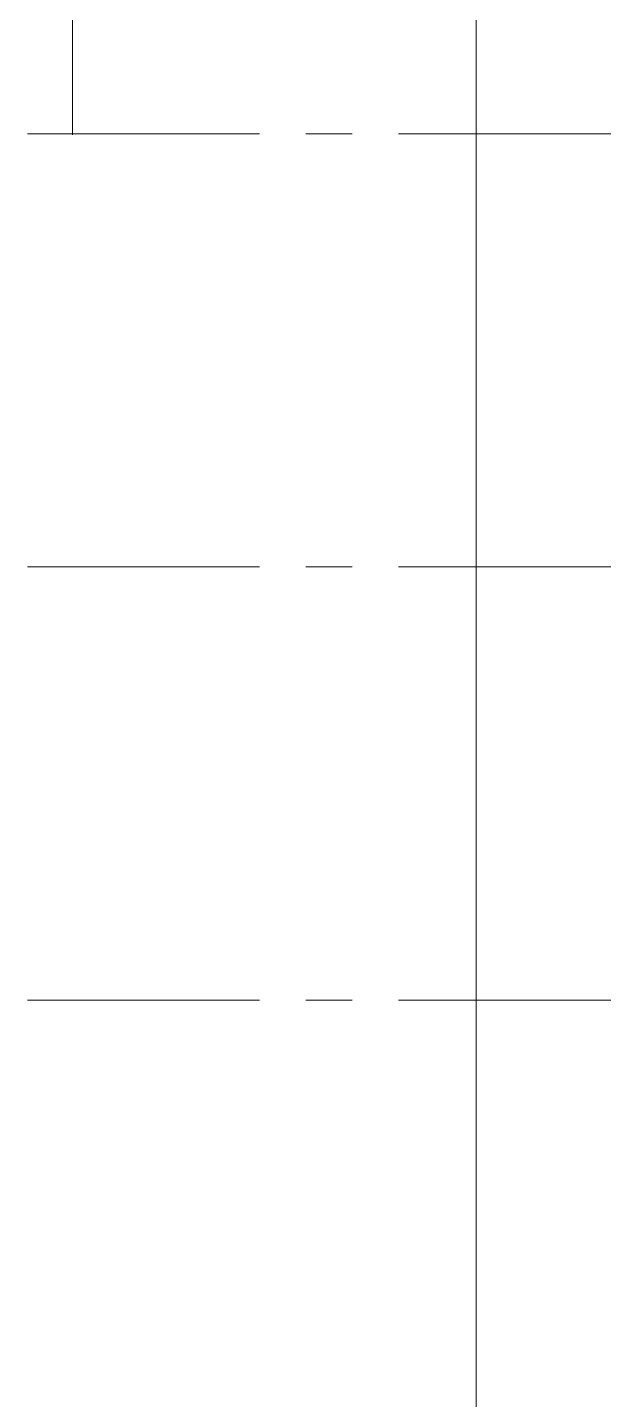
# Model space of a CAD drawing. Header units: millimetres. Extents: x 51.5 to 74.8, y 0.8 to 17.2.
# Drawn here: x 56.771 to 57.989, y 12.105 to 15.006 of the extents above; entities that cross this region are included whole.
import ezdxf

# ---------------------------------------------------------------- set-up
doc = ezdxf.new("R2010")
doc.units = ezdxf.units.MM
doc.layers.add('PDF_Geomertry', color=7, linetype='Continuous')

msp = doc.modelspace()

# ---------------------------------------------------------------- linework, layer by layer
at = {"layer": 'PDF_Geomertry', "lineweight": 0}
msp.add_lwpolyline([(57.7201, 16.0665), (60.5695, 16.0665), (60.5695, 10.7274), (57.7201, 10.7274), (57.7201, 16.0665)], close=True, dxfattribs=at)
for points in [[(56.8665, 14.7787), (56.8665, 15.3087)], [(57.2618, 14.7809), (56.7712, 14.7809)], [(57.458, 14.7809), (57.3598, 14.7809)], [(58.0466, 14.7809), (57.5561, 14.7809)], [(57.2618, 13.8652), (56.7712, 13.8652)], [(57.458, 13.8652), (57.3598, 13.8652)], [(58.0466, 13.8652), (57.5561, 13.8652)], [(57.2618, 12.9495), (56.7712, 12.9495)], [(57.458, 12.9495), (57.3598, 12.9495)], [(58.0466, 12.9495), (57.5561, 12.9495)]]:
    msp.add_lwpolyline(points, dxfattribs=at)

doc.saveas('drawing.dxf')
